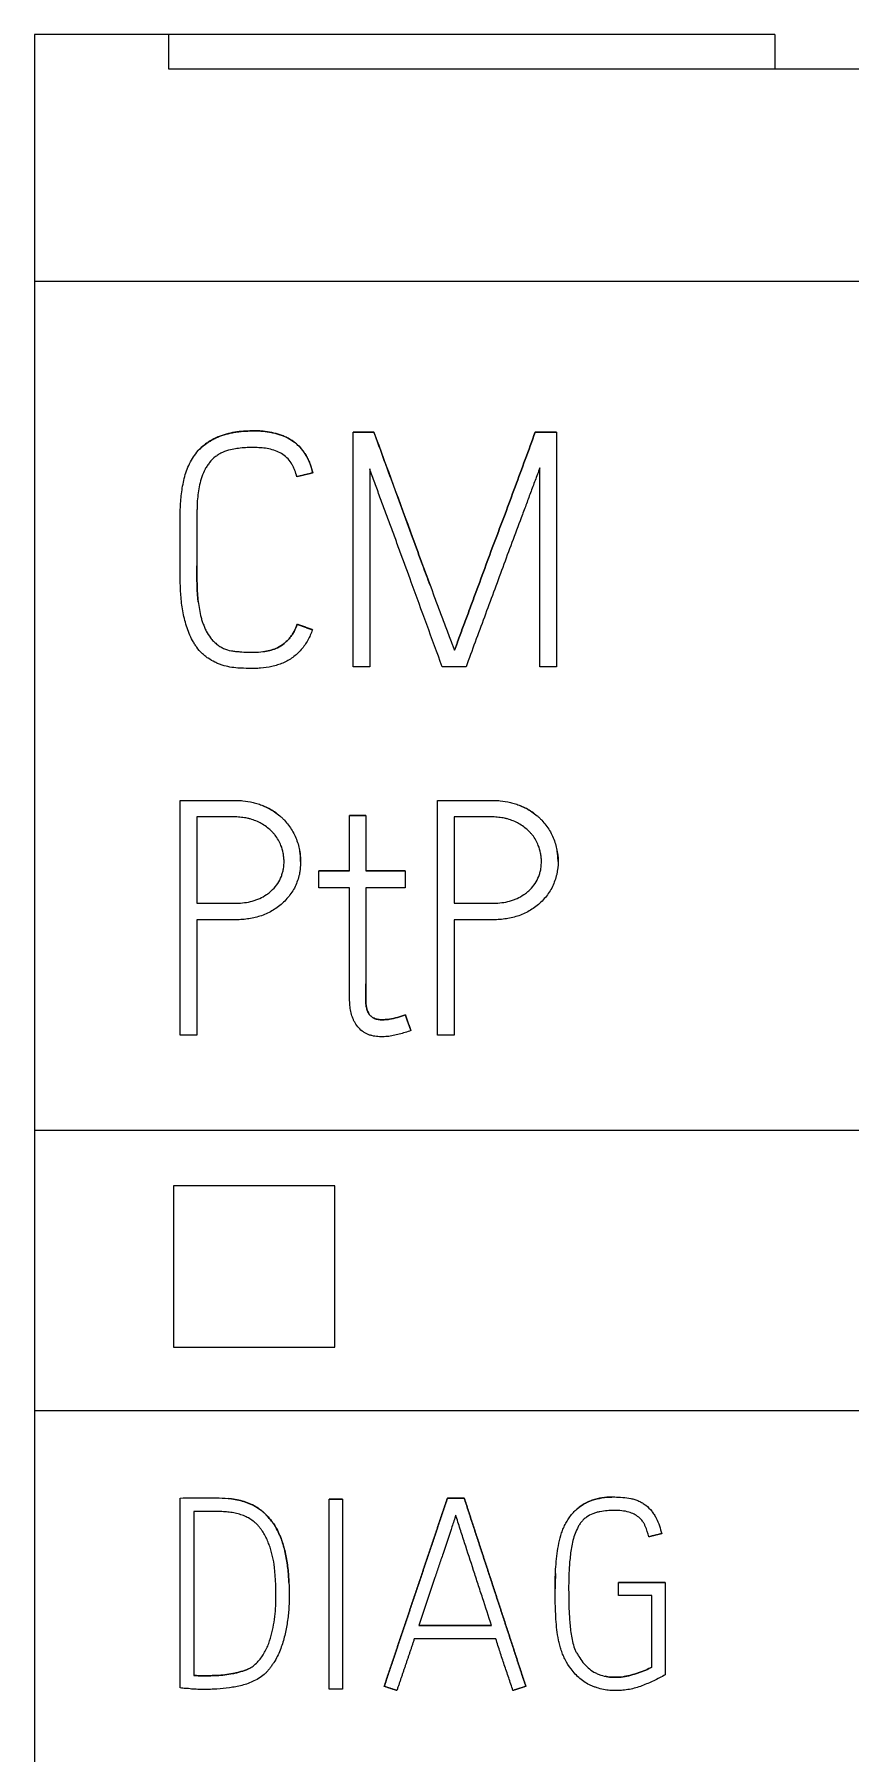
# Model space of a CAD drawing. Header units: millimetres. Extents: x 0 to 420, y 0 to 297.
# Drawn here: x 198.16 to 203.72, y 239.37 to 251.09 of the extents above; entities that cross this region are included whole.
import ezdxf

# ---------------------------------------------------------------- set-up
doc = ezdxf.new("R2010")
doc.units = ezdxf.units.MM
doc.layers.add('1', color=7, linetype='Continuous')

msp = doc.modelspace()

# ---------------------------------------------------------------- linework, layer by layer
at = {"layer": '1', "color": 7, "linetype": 'Continuous', "lineweight": 13}
for p, q in [((198.155, 251.089), (198.155, 249.405)), ((199.071, 251.089), (198.155, 251.089)), ((203.205, 251.089), (199.071, 251.089)), ((199.071, 251.089), (199.071, 250.855)), ((203.205, 251.089), (203.205, 250.855)), ((199.071, 250.855), (212.238, 250.855)), ((198.155, 249.405), (198.155, 243.618)), ((213.155, 249.405), (198.155, 249.405)), ((200.329, 248.378), (200.329, 248.378)), ((200.471, 248.378), (200.329, 248.378)), ((200.329, 248.378), (200.471, 248.378)), ((200.329, 246.778), (200.329, 248.378)), ((200.471, 248.378), (200.471, 248.378)), ((201.716, 248.378), (201.571, 248.378)), ((201.571, 248.378), (201.571, 248.378)), ((201.571, 248.378), (201.716, 248.378)), ((201.716, 248.378), (201.716, 248.378)), ((201.716, 248.378), (201.716, 246.778)), ((199.272, 248.252), (199.272, 248.252)), ((200.054, 248.1), (200.054, 248.1)), ((200.442, 248.129), (200.442, 246.778)), ((201.602, 246.778), (201.602, 248.134)), ((200.735, 247.661), (200.735, 247.661)), ((199.947, 247.069), (199.947, 247.069)), ((200.052, 247.031), (200.052, 247.031)), ((199.727, 246.884), (199.727, 246.884)), ((199.813, 246.909), (199.813, 246.909)), ((201.021, 246.891), (201.021, 246.891)), ((200.442, 246.778), (200.329, 246.778)), ((201.099, 246.778), (200.937, 246.778)), ((201.716, 246.778), (201.602, 246.778)), ((199.15, 244.268), (199.15, 245.868)), ((200.905, 244.268), (200.905, 245.868)), ((199.264, 245.755), (199.264, 245.167)), ((200.304, 245.387), (200.304, 245.766)), ((200.304, 245.766), (200.304, 245.766)), ((200.415, 245.766), (200.304, 245.766)), ((200.304, 245.766), (200.415, 245.766)), ((200.415, 245.766), (200.415, 245.387)), ((200.415, 245.766), (200.415, 245.766)), ((201.019, 245.755), (201.019, 245.167)), ((199.971, 245.451), (199.971, 245.451)), ((201.727, 245.451), (201.727, 245.451)), ((200.095, 245.273), (200.095, 245.387)), ((200.095, 245.387), (200.095, 245.387)), ((200.304, 245.387), (200.095, 245.387)), ((200.095, 245.387), (200.304, 245.387)), ((200.304, 245.273), (200.095, 245.273)), ((200.683, 245.387), (200.415, 245.387)), ((200.415, 245.387), (200.683, 245.387)), ((200.683, 245.273), (200.415, 245.273)), ((200.683, 245.387), (200.683, 245.273)), ((200.683, 245.387), (200.683, 245.387)), ((199.264, 245.053), (199.264, 244.268)), ((201.019, 245.053), (201.019, 244.268)), ((200.418, 244.47), (200.418, 244.47)), ((200.433, 244.42), (200.433, 244.42)), ((200.466, 244.386), (200.466, 244.386)), ((200.686, 244.406), (200.686, 244.406)), ((199.264, 244.268), (199.15, 244.268)), ((200.723, 244.299), (200.723, 244.299)), ((201.019, 244.268), (200.905, 244.268)), ((198.155, 243.618), (198.155, 241.708)), ((213.155, 243.618), (198.155, 243.618)), ((199.105, 243.241), (199.105, 242.141)), ((200.205, 243.241), (199.105, 243.241)), ((200.205, 242.141), (200.205, 243.241)), ((199.105, 242.141), (200.205, 242.141)), ((198.155, 241.708), (198.155, 183.474)), ((213.155, 241.708), (198.155, 241.708)), ((199.15, 239.818), (199.15, 241.113)), ((199.476, 241.11), (199.476, 241.11)), ((200.166, 241.106), (200.166, 241.106)), ((200.256, 241.106), (200.166, 241.106)), ((200.166, 241.106), (200.256, 241.106)), ((200.166, 239.809), (200.166, 241.106)), ((200.256, 241.106), (200.256, 241.106)), ((200.256, 241.106), (200.256, 239.809)), ((201.087, 241.111), (200.972, 241.111)), ((200.972, 241.111), (200.972, 241.111)), ((200.972, 241.111), (201.087, 241.111)), ((201.087, 241.111), (201.087, 241.111)), ((202.111, 241.12), (202.111, 241.12)), ((199.242, 241.021), (199.242, 239.903)), ((201.857, 241.039), (201.857, 241.039)), ((202.434, 240.87), (202.434, 240.87)), ((201.707, 240.493), (201.707, 240.493)), ((202.138, 240.448), (202.138, 240.538)), ((202.457, 240.538), (202.138, 240.538)), ((202.138, 240.538), (202.138, 240.538)), ((202.138, 240.538), (202.457, 240.538)), ((202.457, 240.538), (202.457, 240.538)), ((202.457, 240.538), (202.457, 239.908)), ((199.893, 240.437), (199.893, 240.437)), ((202.367, 240.448), (202.138, 240.448)), ((202.367, 239.961), (202.367, 240.448)), ((201.273, 240.244), (200.777, 240.244)), ((200.777, 240.244), (201.273, 240.244)), ((201.303, 240.152), (200.746, 240.152)), ((199.398, 239.903), (199.398, 239.903)), ((199.615, 239.948), (199.615, 239.948)), ((202.116, 239.891), (202.116, 239.891)), ((202.325, 239.94), (202.325, 239.94)), ((200.256, 239.809), (200.166, 239.809)), ((200.541, 239.829), (200.541, 239.829)), ((201.507, 239.829), (201.507, 239.829))]:
    msp.add_line(p, q, dxfattribs=at)
at = {"layer": '1', "color": 7, "linetype": 'Continuous', "lineweight": 25}
for p, q in [((199.715, 245.832), (199.715, 245.832)), ((201.47, 245.832), (201.47, 245.832))]:
    msp.add_line(p, q, dxfattribs=at)
at = {"layer": '1', "color": 7, "linetype": 'Continuous', "lineweight": 13}
for points, knots in [([(200.054, 248.1), (200.045, 248.139), (200.032, 248.177), (200.008, 248.221), (200.002, 248.229), (199.991, 248.246), (199.979, 248.262), (199.966, 248.276), (199.951, 248.29), (199.944, 248.297), (199.921, 248.316), (199.904, 248.327), (199.878, 248.341), (199.869, 248.345), (199.85, 248.353), (199.841, 248.357), (199.794, 248.373), (199.755, 248.38), (199.705, 248.385), (199.695, 248.386), (199.675, 248.387), (199.665, 248.387), (199.635, 248.387), (199.615, 248.386), (199.556, 248.383), (199.517, 248.378), (199.469, 248.366), (199.459, 248.363), (199.44, 248.357), (199.431, 248.354), (199.402, 248.344), (199.384, 248.335), (199.358, 248.321), (199.349, 248.316), (199.333, 248.305), (199.325, 248.299), (199.301, 248.28), (199.286, 248.267), (199.272, 248.252)], [0, 0, 0, 0, 0.125, 0.125, 0.15625, 0.15625, 0.1875, 0.21875, 0.21875, 0.25, 0.25, 0.3125, 0.3125, 0.34375, 0.34375, 0.375, 0.375, 0.5, 0.5, 0.53125, 0.53125, 0.5625, 0.5625, 0.625, 0.625, 0.75, 0.75, 0.78125, 0.78125, 0.8125, 0.8125, 0.875, 0.875, 0.90625, 0.90625, 0.9375, 0.9375, 1, 1, 1, 1]), ([(199.272, 248.252), (199.299, 248.281), (199.331, 248.306), (199.375, 248.33), (199.384, 248.335), (199.402, 248.343), (199.411, 248.347), (199.439, 248.357), (199.458, 248.363), (199.487, 248.37), (199.496, 248.372), (199.516, 248.376), (199.526, 248.378), (199.555, 248.382), (199.575, 248.384), (199.615, 248.386), (199.634, 248.387), (199.674, 248.387), (199.694, 248.386), (199.733, 248.382), (199.753, 248.38), (199.782, 248.374), (199.792, 248.372), (199.811, 248.367), (199.821, 248.364), (199.849, 248.354), (199.868, 248.346), (199.894, 248.332), (199.903, 248.327), (199.92, 248.316), (199.944, 248.299), (199.965, 248.278), (199.984, 248.254), (199.99, 248.246), (200.002, 248.23), (200.012, 248.213), (200.021, 248.195), (200.03, 248.177), (200.033, 248.168), (200.044, 248.139), (200.049, 248.12), (200.054, 248.1)], [0, 0, 0, 0, 0.125, 0.125, 0.15625, 0.15625, 0.1875, 0.1875, 0.25, 0.25, 0.28125, 0.28125, 0.3125, 0.3125, 0.375, 0.375, 0.4375, 0.4375, 0.5, 0.5, 0.5625, 0.5625, 0.59375, 0.59375, 0.625, 0.625, 0.6875, 0.6875, 0.71875, 0.71875, 0.75, 0.8125, 0.8125, 0.84375, 0.84375, 0.875, 0.90625, 0.90625, 0.9375, 0.9375, 1, 1, 1, 1]), ([(200.735, 247.661), (200.71, 247.727), (200.686, 247.794), (200.637, 247.927), (200.612, 247.993), (200.549, 248.166), (200.51, 248.272), (200.471, 248.378)], [0, 0, 0, 0, 0.278219, 0.278219, 0.556438, 0.556438, 1, 1, 1, 1]), ([(201.571, 248.378), (201.526, 248.254), (201.457, 248.068), (201.377, 247.851), (201.342, 247.758), (201.319, 247.697), (201.307, 247.666), (201.272, 247.573), (201.249, 247.511), (201.204, 247.387), (201.181, 247.325), (201.146, 247.232), (201.135, 247.201), (201.112, 247.139), (201.1, 247.108), (201.077, 247.046), (201.066, 247.015), (201.049, 246.969), (201.043, 246.953), (201.035, 246.93), (201.032, 246.922), (201.028, 246.91), (201.027, 246.907), (201.024, 246.899), (201.022, 246.895), (201.021, 246.891)], [0, 0, 0, 0, 0.25, 0.375, 0.4375, 0.4375, 0.5, 0.5, 0.625, 0.625, 0.75, 0.75, 0.8125, 0.8125, 0.875, 0.875, 0.9375, 0.9375, 0.96875, 0.96875, 0.984375, 0.984375, 0.992187, 0.992187, 1, 1, 1, 1]), ([(201.021, 246.891), (201.022, 246.895), (201.024, 246.899), (201.027, 246.906), (201.031, 246.918), (201.035, 246.93), (201.043, 246.953), (201.049, 246.969), (201.066, 247.015), (201.077, 247.046), (201.1, 247.108), (201.112, 247.139), (201.135, 247.201), (201.146, 247.232), (201.181, 247.325), (201.204, 247.387), (201.249, 247.511), (201.272, 247.573), (201.307, 247.666), (201.319, 247.697), (201.342, 247.758), (201.377, 247.851), (201.457, 248.068), (201.526, 248.254), (201.571, 248.378)], [0, 0, 0, 0, 0.007813, 0.007813, 0.015625, 0.03125, 0.03125, 0.0625, 0.0625, 0.125, 0.125, 0.1875, 0.1875, 0.25, 0.25, 0.375, 0.375, 0.5, 0.5, 0.5625, 0.5625, 0.625, 0.75, 1, 1, 1, 1]), ([(199.542, 246.77), (199.506, 246.773), (199.471, 246.779), (199.428, 246.793), (199.42, 246.796), (199.403, 246.803), (199.395, 246.806), (199.37, 246.818), (199.355, 246.827), (199.333, 246.842), (199.325, 246.847), (199.311, 246.859), (199.304, 246.865), (199.285, 246.884), (199.273, 246.897), (199.258, 246.919), (199.253, 246.926), (199.243, 246.942), (199.238, 246.949), (199.225, 246.973), (199.218, 246.989), (199.197, 247.039), (199.187, 247.073), (199.174, 247.125), (199.17, 247.143), (199.164, 247.178), (199.162, 247.195), (199.155, 247.248), (199.153, 247.284), (199.151, 247.337), (199.15, 247.355), (199.15, 247.39), (199.15, 247.408), (199.15, 247.497), (199.15, 247.603), (199.15, 247.728), (199.15, 247.781), (199.15, 247.808), (199.15, 247.817), (199.15, 247.834), (199.15, 247.843), (199.152, 247.888), (199.154, 247.923), (199.163, 247.993), (199.169, 248.028), (199.182, 248.08), (199.187, 248.097), (199.199, 248.13), (199.206, 248.147), (199.221, 248.179), (199.23, 248.194), (199.25, 248.224), (199.26, 248.238), (199.272, 248.252)], [0, 0, 0, 0, 0.0625, 0.0625, 0.078125, 0.078125, 0.09375, 0.09375, 0.125, 0.125, 0.140625, 0.140625, 0.15625, 0.15625, 0.1875, 0.1875, 0.203125, 0.203125, 0.21875, 0.21875, 0.25, 0.25, 0.3125, 0.3125, 0.34375, 0.34375, 0.375, 0.375, 0.4375, 0.4375, 0.46875, 0.46875, 0.5, 0.5, 0.625, 0.6875, 0.71875, 0.71875, 0.734375, 0.734375, 0.75, 0.75, 0.8125, 0.8125, 0.875, 0.875, 0.90625, 0.90625, 0.9375, 0.9375, 0.96875, 0.96875, 1, 1, 1, 1]), ([(199.492, 248.258), (199.473, 248.254), (199.456, 248.248), (199.43, 248.236), (199.422, 248.232), (199.406, 248.222), (199.398, 248.217), (199.376, 248.2), (199.362, 248.187), (199.345, 248.165), (199.339, 248.157), (199.329, 248.142), (199.324, 248.134), (199.311, 248.109), (199.304, 248.091), (199.291, 248.056), (199.286, 248.038), (199.278, 248.002), (199.275, 247.983), (199.27, 247.946), (199.268, 247.928), (199.265, 247.891), (199.265, 247.872), (199.264, 247.844), (199.264, 247.835), (199.264, 247.816), (199.264, 247.807), (199.264, 247.76), (199.264, 247.648), (199.264, 247.517), (199.264, 247.424), (199.264, 247.386), (199.264, 247.368), (199.265, 247.312), (199.267, 247.274), (199.272, 247.219), (199.275, 247.201), (199.281, 247.164), (199.284, 247.146), (199.291, 247.119), (199.293, 247.11), (199.299, 247.092), (199.302, 247.084), (199.308, 247.066), (199.312, 247.057), (199.319, 247.04), (199.323, 247.031), (199.336, 247.006), (199.346, 246.99), (199.363, 246.968), (199.369, 246.96), (199.383, 246.947), (199.39, 246.94), (199.404, 246.928), (199.412, 246.923), (199.428, 246.913), (199.437, 246.908), (199.462, 246.896), (199.48, 246.891), (199.508, 246.886), (199.518, 246.885), (199.537, 246.883), (199.566, 246.88), (199.594, 246.879), (199.632, 246.878), (199.651, 246.878), (199.689, 246.879), (199.708, 246.881), (199.727, 246.884)], [0, 0, 0, 0, 0.03125, 0.03125, 0.046875, 0.046875, 0.0625, 0.0625, 0.09375, 0.09375, 0.109375, 0.109375, 0.125, 0.125, 0.15625, 0.15625, 0.1875, 0.1875, 0.21875, 0.21875, 0.25, 0.25, 0.28125, 0.28125, 0.296875, 0.296875, 0.3125, 0.3125, 0.375, 0.5, 0.53125, 0.53125, 0.5625, 0.5625, 0.625, 0.625, 0.65625, 0.65625, 0.6875, 0.6875, 0.703125, 0.703125, 0.71875, 0.71875, 0.734375, 0.734375, 0.75, 0.75, 0.78125, 0.78125, 0.796875, 0.796875, 0.8125, 0.8125, 0.828125, 0.828125, 0.84375, 0.84375, 0.875, 0.875, 0.890625, 0.890625, 0.90625, 0.9375, 0.9375, 0.96875, 0.96875, 1, 1, 1, 1]), ([(199.85, 248.226), (199.838, 248.234), (199.824, 248.241), (199.796, 248.253), (199.781, 248.258), (199.751, 248.265), (199.736, 248.268), (199.706, 248.271), (199.69, 248.272), (199.66, 248.274), (199.644, 248.274), (199.614, 248.273), (199.598, 248.272), (199.552, 248.269), (199.522, 248.264), (199.492, 248.258)], [0, 0, 0, 0, 0.125, 0.125, 0.25, 0.25, 0.375, 0.375, 0.5, 0.5, 0.625, 0.625, 0.75, 0.75, 1, 1, 1, 1]), ([(199.945, 248.074), (199.942, 248.088), (199.937, 248.103), (199.929, 248.125), (199.926, 248.132), (199.92, 248.145), (199.916, 248.152), (199.904, 248.172), (199.896, 248.184), (199.875, 248.207), (199.863, 248.217), (199.85, 248.226)], [0, 0, 0, 0, 0.25, 0.25, 0.375, 0.375, 0.5, 0.5, 0.75, 0.75, 1, 1, 1, 1]), ([(200.726, 247.355), (200.702, 247.419), (200.678, 247.484), (200.643, 247.581), (200.631, 247.613), (200.608, 247.678), (200.596, 247.71), (200.572, 247.774), (200.56, 247.807), (200.536, 247.871), (200.524, 247.903), (200.5, 247.968), (200.489, 248), (200.465, 248.064), (200.453, 248.097), (200.442, 248.129)], [0, 0, 0, 0, 0.25, 0.25, 0.375, 0.375, 0.5, 0.5, 0.625, 0.625, 0.75, 0.75, 0.875, 0.875, 1, 1, 1, 1]), ([(201.602, 248.134), (201.592, 248.105), (201.581, 248.077), (201.56, 248.021), (201.549, 247.993), (201.528, 247.936), (201.518, 247.908), (201.497, 247.852), (201.486, 247.823), (201.454, 247.739), (201.433, 247.682), (201.391, 247.569), (201.37, 247.513), (201.308, 247.343), (201.266, 247.23), (201.182, 247.004), (201.14, 246.891), (201.099, 246.778)], [0, 0, 0, 0, 0.0625, 0.0625, 0.125, 0.125, 0.1875, 0.1875, 0.25, 0.25, 0.375, 0.375, 0.5, 0.5, 0.75, 0.75, 1, 1, 1, 1]), ([(200.854, 247.335), (200.837, 247.379), (200.821, 247.424), (200.781, 247.532), (200.758, 247.596), (200.735, 247.661)], [0, 0, 0, 0, 0.408196, 0.408196, 1, 1, 1, 1]), ([(200.735, 247.661), (200.758, 247.596), (200.781, 247.532), (200.828, 247.404), (200.852, 247.339), (200.888, 247.243), (200.899, 247.211), (200.924, 247.147), (200.936, 247.115), (200.96, 247.051), (200.972, 247.019), (200.99, 246.97), (200.996, 246.954), (201.005, 246.93), (201.008, 246.923), (201.013, 246.911), (201.014, 246.907), (201.018, 246.899), (201.019, 246.895), (201.021, 246.891)], [0, 0, 0, 0, 0.25, 0.25, 0.5, 0.5, 0.625, 0.625, 0.75, 0.75, 0.875, 0.875, 0.9375, 0.9375, 0.96875, 0.96875, 0.984375, 0.984375, 1, 1, 1, 1]), ([(199.272, 247.22), (199.272, 247.226), (199.271, 247.232), (199.267, 247.275), (199.265, 247.312), (199.264, 247.368), (199.264, 247.387), (199.264, 247.424), (199.264, 247.445), (199.264, 247.466), (199.264, 247.468)], [0, 0, 0, 0, 0.074161, 0.074161, 0.522944, 0.522944, 0.747335, 0.747335, 0.971727, 1, 1, 1, 1]), ([(200.052, 247.031), (200.043, 247.006), (200.032, 246.983), (200.013, 246.949), (200.007, 246.937), (199.992, 246.916), (199.984, 246.906), (199.958, 246.876), (199.939, 246.858), (199.907, 246.835), (199.896, 246.828), (199.873, 246.815), (199.85, 246.804), (199.825, 246.795), (199.801, 246.787), (199.788, 246.783), (199.75, 246.775), (199.724, 246.771), (199.685, 246.768), (199.672, 246.767), (199.646, 246.767), (199.633, 246.767), (199.594, 246.768), (199.568, 246.769), (199.542, 246.77)], [0, 0, 0, 0, 0.125, 0.125, 0.1875, 0.1875, 0.25, 0.25, 0.375, 0.375, 0.4375, 0.4375, 0.5, 0.5625, 0.5625, 0.625, 0.625, 0.75, 0.75, 0.8125, 0.8125, 0.875, 0.875, 1, 1, 1, 1]), ([(199.947, 247.069), (199.941, 247.052), (199.934, 247.035), (199.922, 247.011), (199.917, 247.004), (199.908, 246.989), (199.902, 246.982), (199.891, 246.968), (199.885, 246.961), (199.872, 246.949), (199.865, 246.943), (199.844, 246.926), (199.829, 246.917), (199.813, 246.909)], [0, 0, 0, 0, 0.25, 0.25, 0.375, 0.375, 0.5, 0.5, 0.625, 0.625, 0.75, 0.75, 1, 1, 1, 1]), ([(199.813, 246.909), (199.829, 246.917), (199.844, 246.926), (199.865, 246.943), (199.872, 246.949), (199.885, 246.961), (199.891, 246.968), (199.902, 246.982), (199.908, 246.989), (199.917, 247.004), (199.922, 247.011), (199.934, 247.035), (199.941, 247.052), (199.947, 247.069)], [0, 0, 0, 0, 0.25, 0.25, 0.375, 0.375, 0.5, 0.5, 0.625, 0.625, 0.75, 0.75, 1, 1, 1, 1]), ([(199.813, 246.909), (199.799, 246.902), (199.785, 246.897), (199.757, 246.888), (199.742, 246.885), (199.727, 246.884)], [0, 0, 0, 0, 0.5, 0.5, 1, 1, 1, 1]), ([(199.727, 246.884), (199.742, 246.885), (199.757, 246.888), (199.785, 246.897), (199.799, 246.902), (199.813, 246.909)], [0, 0, 0, 0, 0.5, 0.5, 1, 1, 1, 1]), ([(199.15, 245.868), (199.245, 245.868), (199.363, 245.868), (199.482, 245.868), (199.518, 245.868), (199.529, 245.868), (199.553, 245.868), (199.565, 245.867), (199.6, 245.863), (199.623, 245.86), (199.658, 245.851), (199.67, 245.848), (199.693, 245.841), (199.704, 245.836), (199.715, 245.832)], [0, 0, 0, 0, 0.5, 0.625, 0.625, 0.6875, 0.6875, 0.75, 0.75, 0.875, 0.875, 0.9375, 0.9375, 1, 1, 1, 1]), ([(200.905, 245.868), (201, 245.868), (201.119, 245.868), (201.237, 245.868), (201.273, 245.868), (201.285, 245.868), (201.308, 245.868), (201.32, 245.867), (201.355, 245.863), (201.379, 245.86), (201.413, 245.851), (201.425, 245.848), (201.448, 245.841), (201.459, 245.836), (201.47, 245.832)], [0, 0, 0, 0, 0.5, 0.625, 0.625, 0.6875, 0.6875, 0.75, 0.75, 0.875, 0.875, 0.9375, 0.9375, 1, 1, 1, 1]), ([(199.715, 245.832), (199.742, 245.82), (199.768, 245.806), (199.805, 245.782), (199.817, 245.773), (199.834, 245.759), (199.839, 245.754), (199.85, 245.744), (199.855, 245.738), (199.881, 245.711), (199.898, 245.688), (199.921, 245.65), (199.928, 245.637), (199.94, 245.61), (199.945, 245.596), (199.955, 245.568), (199.959, 245.554), (199.965, 245.525), (199.967, 245.51), (199.972, 245.466), (199.972, 245.437), (199.968, 245.4), (199.967, 245.393), (199.965, 245.379), (199.964, 245.371), (199.959, 245.35), (199.955, 245.335), (199.945, 245.308), (199.94, 245.294), (199.927, 245.267), (199.919, 245.255), (199.895, 245.217), (199.876, 245.195), (199.844, 245.164), (199.833, 245.154), (199.809, 245.136), (199.785, 245.119), (199.759, 245.106), (199.732, 245.093), (199.718, 245.087), (199.676, 245.073), (199.648, 245.066), (199.604, 245.059), (199.59, 245.057), (199.56, 245.055), (199.545, 245.054), (199.523, 245.053), (199.516, 245.053), (199.501, 245.053), (199.479, 245.053), (199.397, 245.053), (199.323, 245.053), (199.264, 245.053)], [0, 0, 0, 0, 0.0625, 0.0625, 0.09375, 0.09375, 0.109375, 0.109375, 0.125, 0.125, 0.1875, 0.1875, 0.21875, 0.21875, 0.25, 0.25, 0.28125, 0.28125, 0.3125, 0.3125, 0.375, 0.375, 0.390625, 0.390625, 0.40625, 0.40625, 0.4375, 0.4375, 0.46875, 0.46875, 0.5, 0.5, 0.5625, 0.5625, 0.59375, 0.59375, 0.625, 0.65625, 0.65625, 0.6875, 0.6875, 0.75, 0.75, 0.78125, 0.78125, 0.8125, 0.8125, 0.828125, 0.828125, 0.84375, 0.875, 1, 1, 1, 1]), ([(199.837, 245.561), (199.827, 245.586), (199.814, 245.61), (199.792, 245.637), (199.788, 245.642), (199.779, 245.652), (199.774, 245.657), (199.759, 245.671), (199.749, 245.68), (199.727, 245.696), (199.715, 245.704), (199.691, 245.717), (199.679, 245.723), (199.654, 245.733), (199.641, 245.738), (199.621, 245.743), (199.614, 245.745), (199.601, 245.748), (199.58, 245.751), (199.56, 245.753), (199.54, 245.755), (199.533, 245.755), (199.52, 245.755), (199.513, 245.755), (199.479, 245.755), (199.398, 245.755), (199.317, 245.755), (199.264, 245.755)], [0, 0, 0, 0, 0.125, 0.125, 0.15625, 0.15625, 0.1875, 0.1875, 0.25, 0.25, 0.3125, 0.3125, 0.375, 0.375, 0.4375, 0.4375, 0.46875, 0.46875, 0.5, 0.5625, 0.5625, 0.59375, 0.59375, 0.625, 0.625, 0.75, 1, 1, 1, 1]), ([(199.807, 245.78), (199.803, 245.783), (199.786, 245.795), (199.768, 245.805), (199.742, 245.819), (199.729, 245.826), (199.715, 245.832)], [0, 0, 0, 0, 0.159134, 0.579567, 0.579567, 1, 1, 1, 1]), ([(201.47, 245.832), (201.498, 245.82), (201.524, 245.806), (201.56, 245.782), (201.572, 245.773), (201.589, 245.759), (201.595, 245.754), (201.605, 245.744), (201.611, 245.738), (201.636, 245.711), (201.654, 245.688), (201.676, 245.65), (201.683, 245.637), (201.695, 245.61), (201.701, 245.596), (201.71, 245.568), (201.714, 245.554), (201.72, 245.525), (201.723, 245.51), (201.728, 245.466), (201.728, 245.437), (201.724, 245.4), (201.723, 245.393), (201.72, 245.379), (201.719, 245.371), (201.714, 245.35), (201.71, 245.335), (201.7, 245.308), (201.695, 245.294), (201.682, 245.267), (201.675, 245.255), (201.65, 245.217), (201.631, 245.195), (201.599, 245.164), (201.588, 245.154), (201.564, 245.136), (201.54, 245.119), (201.514, 245.106), (201.487, 245.093), (201.474, 245.087), (201.432, 245.073), (201.403, 245.066), (201.36, 245.059), (201.345, 245.057), (201.315, 245.055), (201.301, 245.054), (201.278, 245.053), (201.271, 245.053), (201.256, 245.053), (201.234, 245.053), (201.152, 245.053), (201.078, 245.053), (201.019, 245.053)], [0, 0, 0, 0, 0.0625, 0.0625, 0.09375, 0.09375, 0.109375, 0.109375, 0.125, 0.125, 0.1875, 0.1875, 0.21875, 0.21875, 0.25, 0.25, 0.28125, 0.28125, 0.3125, 0.3125, 0.375, 0.375, 0.390625, 0.390625, 0.40625, 0.40625, 0.4375, 0.4375, 0.46875, 0.46875, 0.5, 0.5, 0.5625, 0.5625, 0.59375, 0.59375, 0.625, 0.65625, 0.65625, 0.6875, 0.6875, 0.75, 0.75, 0.78125, 0.78125, 0.8125, 0.8125, 0.828125, 0.828125, 0.84375, 0.875, 1, 1, 1, 1]), ([(201.592, 245.561), (201.582, 245.586), (201.569, 245.61), (201.548, 245.637), (201.543, 245.642), (201.534, 245.652), (201.529, 245.657), (201.514, 245.671), (201.504, 245.68), (201.482, 245.696), (201.47, 245.704), (201.446, 245.717), (201.434, 245.723), (201.409, 245.733), (201.396, 245.738), (201.376, 245.743), (201.369, 245.745), (201.356, 245.748), (201.336, 245.751), (201.316, 245.753), (201.295, 245.755), (201.289, 245.755), (201.275, 245.755), (201.268, 245.755), (201.235, 245.755), (201.154, 245.755), (201.073, 245.755), (201.019, 245.755)], [0, 0, 0, 0, 0.125, 0.125, 0.15625, 0.15625, 0.1875, 0.1875, 0.25, 0.25, 0.3125, 0.3125, 0.375, 0.375, 0.4375, 0.4375, 0.46875, 0.46875, 0.5, 0.5625, 0.5625, 0.59375, 0.59375, 0.625, 0.625, 0.75, 1, 1, 1, 1]), ([(201.562, 245.78), (201.558, 245.783), (201.541, 245.795), (201.524, 245.805), (201.498, 245.819), (201.484, 245.826), (201.47, 245.832)], [0, 0, 0, 0, 0.159134, 0.579567, 0.579567, 1, 1, 1, 1]), ([(199.264, 245.167), (199.336, 245.167), (199.417, 245.167), (199.498, 245.167), (199.516, 245.167), (199.525, 245.167), (199.552, 245.168), (199.57, 245.169), (199.606, 245.173), (199.624, 245.177), (199.65, 245.184), (199.658, 245.187), (199.675, 245.193), (199.684, 245.196), (199.708, 245.207), (199.724, 245.216), (199.746, 245.231), (199.754, 245.236), (199.768, 245.248), (199.774, 245.254), (199.793, 245.273), (199.805, 245.287), (199.825, 245.317), (199.833, 245.333), (199.843, 245.358), (199.845, 245.367), (199.85, 245.384), (199.852, 245.393), (199.857, 245.42), (199.858, 245.437), (199.858, 245.464), (199.857, 245.473), (199.855, 245.491), (199.851, 245.518), (199.844, 245.544), (199.837, 245.561)], [0, 0, 0, 0, 0.25, 0.28125, 0.28125, 0.3125, 0.3125, 0.375, 0.375, 0.4375, 0.4375, 0.46875, 0.46875, 0.5, 0.5, 0.5625, 0.5625, 0.59375, 0.59375, 0.625, 0.625, 0.6875, 0.6875, 0.75, 0.75, 0.78125, 0.78125, 0.8125, 0.8125, 0.875, 0.875, 0.90625, 0.90625, 0.9375, 1, 1, 1, 1]), ([(199.971, 245.451), (199.971, 245.465), (199.971, 245.479), (199.968, 245.504), (199.967, 245.514), (199.965, 245.524)], [0, 0, 0, 0, 0.572603, 0.572603, 1, 1, 1, 1]), ([(201.019, 245.167), (201.091, 245.167), (201.172, 245.167), (201.253, 245.167), (201.271, 245.167), (201.281, 245.167), (201.308, 245.168), (201.326, 245.169), (201.361, 245.173), (201.379, 245.177), (201.405, 245.184), (201.414, 245.187), (201.431, 245.193), (201.439, 245.196), (201.463, 245.207), (201.479, 245.216), (201.502, 245.231), (201.509, 245.236), (201.523, 245.248), (201.53, 245.254), (201.549, 245.273), (201.56, 245.287), (201.58, 245.317), (201.588, 245.333), (201.598, 245.358), (201.601, 245.367), (201.606, 245.384), (201.608, 245.393), (201.612, 245.42), (201.614, 245.437), (201.613, 245.464), (201.613, 245.473), (201.611, 245.491), (201.607, 245.518), (201.599, 245.544), (201.592, 245.561)], [0, 0, 0, 0, 0.25, 0.28125, 0.28125, 0.3125, 0.3125, 0.375, 0.375, 0.4375, 0.4375, 0.46875, 0.46875, 0.5, 0.5, 0.5625, 0.5625, 0.59375, 0.59375, 0.625, 0.625, 0.6875, 0.6875, 0.75, 0.75, 0.78125, 0.78125, 0.8125, 0.8125, 0.875, 0.875, 0.90625, 0.90625, 0.9375, 1, 1, 1, 1]), ([(201.727, 245.451), (201.727, 245.465), (201.726, 245.479), (201.723, 245.504), (201.722, 245.514), (201.72, 245.524)], [0, 0, 0, 0, 0.572603, 0.572603, 1, 1, 1, 1]), ([(200.723, 244.299), (200.697, 244.29), (200.67, 244.282), (200.63, 244.271), (200.617, 244.268), (200.589, 244.262), (200.576, 244.26), (200.548, 244.257), (200.534, 244.257), (200.505, 244.257), (200.491, 244.258), (200.471, 244.261), (200.464, 244.263), (200.45, 244.266), (200.436, 244.27), (200.424, 244.276), (200.411, 244.282), (200.405, 244.286), (200.388, 244.298), (200.377, 244.307), (200.358, 244.328), (200.349, 244.339), (200.339, 244.357), (200.335, 244.364), (200.33, 244.376), (200.327, 244.383), (200.32, 244.403), (200.316, 244.416), (200.311, 244.437), (200.31, 244.443), (200.308, 244.457), (200.308, 244.464), (200.306, 244.485), (200.305, 244.5), (200.304, 244.521), (200.304, 244.528), (200.304, 244.542), (200.304, 244.563), (200.304, 244.809), (200.304, 245.048), (200.304, 245.273)], [0, 0, 0, 0, 0.0625, 0.0625, 0.09375, 0.09375, 0.125, 0.125, 0.15625, 0.15625, 0.1875, 0.1875, 0.203125, 0.203125, 0.21875, 0.234375, 0.234375, 0.25, 0.25, 0.28125, 0.28125, 0.3125, 0.3125, 0.328125, 0.328125, 0.34375, 0.34375, 0.375, 0.375, 0.390625, 0.390625, 0.40625, 0.40625, 0.4375, 0.4375, 0.453125, 0.453125, 0.46875, 0.5, 1, 1, 1, 1]), ([(200.415, 245.273), (200.415, 245.139), (200.415, 244.939), (200.415, 244.704), (200.415, 244.595), (200.415, 244.554), (200.415, 244.537), (200.415, 244.528), (200.415, 244.503), (200.416, 244.487), (200.418, 244.47)], [0, 0, 0, 0, 0.5, 0.75, 0.875, 0.90625, 0.90625, 0.9375, 0.9375, 1, 1, 1, 1]), ([(200.418, 244.47), (200.416, 244.487), (200.415, 244.503), (200.415, 244.528), (200.415, 244.537), (200.415, 244.554), (200.415, 244.577), (200.415, 244.601), (200.415, 244.617)], [0, 0, 0, 0, 0.342231, 0.342231, 0.513347, 0.513347, 0.684463, 1, 1, 1, 1]), ([(200.433, 244.42), (200.429, 244.428), (200.426, 244.436), (200.421, 244.453), (200.419, 244.461), (200.418, 244.47)], [0, 0, 0, 0, 0.5, 0.5, 1, 1, 1, 1]), ([(200.466, 244.386), (200.459, 244.39), (200.453, 244.395), (200.441, 244.406), (200.437, 244.413), (200.433, 244.42)], [0, 0, 0, 0, 0.5, 0.5, 1, 1, 1, 1]), ([(200.433, 244.42), (200.437, 244.413), (200.441, 244.406), (200.453, 244.395), (200.459, 244.39), (200.466, 244.386)], [0, 0, 0, 0, 0.5, 0.5, 1, 1, 1, 1]), ([(200.686, 244.406), (200.668, 244.399), (200.65, 244.394), (200.614, 244.384), (200.595, 244.379), (200.567, 244.375), (200.558, 244.374), (200.539, 244.373), (200.53, 244.372), (200.516, 244.373), (200.511, 244.373), (200.502, 244.374), (200.497, 244.375), (200.483, 244.378), (200.474, 244.381), (200.466, 244.386)], [0, 0, 0, 0, 0.25, 0.25, 0.5, 0.5, 0.625, 0.625, 0.75, 0.75, 0.8125, 0.8125, 0.875, 0.875, 1, 1, 1, 1]), ([(200.466, 244.386), (200.474, 244.381), (200.483, 244.378), (200.497, 244.375), (200.502, 244.374), (200.511, 244.373), (200.516, 244.373), (200.53, 244.372), (200.539, 244.373), (200.558, 244.374), (200.568, 244.375), (200.595, 244.379), (200.614, 244.384), (200.65, 244.394), (200.668, 244.399), (200.686, 244.406)], [0, 0, 0, 0, 0.125, 0.125, 0.1875, 0.1875, 0.25, 0.25, 0.375, 0.375, 0.5, 0.5, 0.75, 0.75, 1, 1, 1, 1]), ([(199.15, 241.113), (199.204, 241.114), (199.259, 241.115), (199.34, 241.115), (199.367, 241.115), (199.422, 241.114), (199.449, 241.112), (199.476, 241.11)], [0, 0, 0, 0, 0.5, 0.5, 0.75, 0.75, 1, 1, 1, 1]), ([(199.891, 240.536), (199.89, 240.568), (199.888, 240.601), (199.882, 240.65), (199.88, 240.666), (199.875, 240.698), (199.869, 240.73), (199.861, 240.762), (199.855, 240.786), (199.852, 240.794), (199.848, 240.809), (199.845, 240.817), (199.837, 240.84), (199.83, 240.856), (199.817, 240.885), (199.809, 240.9), (199.797, 240.921), (199.792, 240.928), (199.783, 240.942), (199.778, 240.949), (199.763, 240.968), (199.747, 240.987), (199.73, 241.004), (199.718, 241.015), (199.712, 241.021), (199.699, 241.031), (199.692, 241.036), (199.679, 241.045), (199.672, 241.05), (199.65, 241.062), (199.635, 241.07), (199.605, 241.082), (199.589, 241.087), (199.558, 241.097), (199.541, 241.1), (199.509, 241.106), (199.492, 241.108), (199.476, 241.11)], [0, 0, 0, 0, 0.125, 0.125, 0.1875, 0.1875, 0.25, 0.3125, 0.3125, 0.34375, 0.34375, 0.375, 0.375, 0.4375, 0.4375, 0.5, 0.5, 0.53125, 0.53125, 0.5625, 0.5625, 0.625, 0.65625, 0.65625, 0.6875, 0.6875, 0.71875, 0.71875, 0.75, 0.75, 0.8125, 0.8125, 0.875, 0.875, 0.9375, 0.9375, 1, 1, 1, 1]), ([(199.476, 241.11), (199.509, 241.107), (199.541, 241.101), (199.588, 241.088), (199.604, 241.083), (199.626, 241.073), (199.634, 241.07), (199.649, 241.063), (199.656, 241.059), (199.678, 241.047), (199.691, 241.037), (199.71, 241.022), (199.717, 241.017), (199.729, 241.005), (199.735, 241), (199.752, 240.982), (199.763, 240.969), (199.783, 240.943), (199.792, 240.929), (199.809, 240.901), (199.816, 240.886), (199.83, 240.856), (199.836, 240.841), (199.847, 240.81), (199.852, 240.795), (199.861, 240.763), (199.865, 240.747), (199.872, 240.715), (199.875, 240.699), (199.88, 240.667), (199.882, 240.65), (199.888, 240.601), (199.89, 240.568), (199.891, 240.536)], [0, 0, 0, 0, 0.125, 0.125, 0.1875, 0.1875, 0.21875, 0.21875, 0.25, 0.25, 0.3125, 0.3125, 0.34375, 0.34375, 0.375, 0.375, 0.4375, 0.4375, 0.5, 0.5, 0.5625, 0.5625, 0.625, 0.625, 0.6875, 0.6875, 0.75, 0.75, 0.8125, 0.8125, 0.875, 0.875, 1, 1, 1, 1]), ([(202.111, 241.12), (202.088, 241.12), (202.065, 241.119), (202.02, 241.114), (201.998, 241.109), (201.965, 241.099), (201.954, 241.096), (201.933, 241.087), (201.913, 241.078), (201.893, 241.066), (201.875, 241.054), (201.865, 241.047), (201.857, 241.039)], [0, 0, 0, 0, 0.25, 0.25, 0.5, 0.5, 0.625, 0.625, 0.75, 0.875, 0.875, 1, 1, 1, 1]), ([(201.857, 241.039), (201.874, 241.054), (201.893, 241.067), (201.923, 241.083), (201.934, 241.088), (201.955, 241.096), (201.965, 241.1), (201.998, 241.109), (202.02, 241.113), (202.065, 241.119), (202.088, 241.12), (202.111, 241.12)], [0, 0, 0, 0, 0.25, 0.25, 0.375, 0.375, 0.5, 0.5, 0.75, 0.75, 1, 1, 1, 1]), ([(202.111, 241.12), (202.149, 241.12), (202.186, 241.117), (202.232, 241.108), (202.242, 241.105), (202.26, 241.099), (202.277, 241.093), (202.294, 241.084), (202.31, 241.075), (202.318, 241.069), (202.34, 241.052), (202.354, 241.038), (202.371, 241.016), (202.377, 241.008), (202.387, 240.992), (202.392, 240.984), (202.405, 240.959), (202.412, 240.942), (202.424, 240.906), (202.429, 240.888), (202.434, 240.87)], [0, 0, 0, 0, 0.25, 0.25, 0.3125, 0.3125, 0.375, 0.4375, 0.4375, 0.5, 0.5, 0.625, 0.625, 0.6875, 0.6875, 0.75, 0.75, 0.875, 0.875, 1, 1, 1, 1]), ([(199.563, 240.999), (199.55, 241.004), (199.538, 241.007), (199.511, 241.013), (199.498, 241.015), (199.471, 241.018), (199.458, 241.019), (199.431, 241.02), (199.417, 241.021), (199.391, 241.021), (199.377, 241.021), (199.35, 241.021), (199.31, 241.021), (199.269, 241.021), (199.242, 241.021)], [0, 0, 0, 0, 0.125, 0.125, 0.25, 0.25, 0.375, 0.375, 0.5, 0.5, 0.625, 0.625, 0.75, 1, 1, 1, 1]), ([(199.615, 239.948), (199.638, 239.959), (199.658, 239.975), (199.685, 240.002), (199.693, 240.012), (199.708, 240.032), (199.715, 240.042), (199.727, 240.064), (199.733, 240.075), (199.744, 240.098), (199.749, 240.11), (199.762, 240.145), (199.769, 240.169), (199.781, 240.218), (199.786, 240.242), (199.794, 240.292), (199.797, 240.317), (199.801, 240.367), (199.802, 240.391), (199.803, 240.429), (199.803, 240.441), (199.803, 240.466), (199.802, 240.503), (199.8, 240.553), (199.797, 240.59), (199.795, 240.615), (199.794, 240.628), (199.79, 240.665), (199.785, 240.69), (199.777, 240.726), (199.774, 240.739), (199.767, 240.763), (199.764, 240.775), (199.755, 240.798), (199.751, 240.81), (199.741, 240.833), (199.73, 240.856), (199.714, 240.882), (199.703, 240.898), (199.695, 240.908), (199.692, 240.913), (199.684, 240.922), (199.679, 240.927), (199.671, 240.936), (199.657, 240.949), (199.642, 240.96), (199.621, 240.974), (199.61, 240.98), (199.587, 240.991), (199.575, 240.996), (199.563, 240.999)], [0, 0, 0, 0, 0.0625, 0.0625, 0.09375, 0.09375, 0.125, 0.125, 0.15625, 0.15625, 0.1875, 0.1875, 0.25, 0.25, 0.3125, 0.3125, 0.375, 0.375, 0.4375, 0.4375, 0.46875, 0.46875, 0.5, 0.5625, 0.59375, 0.59375, 0.625, 0.625, 0.6875, 0.6875, 0.71875, 0.71875, 0.75, 0.75, 0.78125, 0.78125, 0.8125, 0.84375, 0.859375, 0.859375, 0.875, 0.875, 0.890625, 0.890625, 0.90625, 0.9375, 0.9375, 0.96875, 0.96875, 1, 1, 1, 1]), ([(201.029, 240.996), (201.027, 240.99), (201.025, 240.983), (201.018, 240.964), (201.014, 240.95), (201.005, 240.924), (201.001, 240.911), (200.997, 240.898)], [0, 0, 0, 0, 0.194231, 0.194231, 0.597115, 0.597115, 1, 1, 1, 1]), ([(201.273, 240.244), (201.253, 240.307), (201.232, 240.369), (201.202, 240.463), (201.191, 240.495), (201.171, 240.557), (201.161, 240.588), (201.13, 240.682), (201.11, 240.745), (201.079, 240.839), (201.069, 240.87), (201.054, 240.917), (201.049, 240.933), (201.039, 240.965), (201.034, 240.98), (201.029, 240.996)], [0, 0, 0, 0, 0.25, 0.25, 0.375, 0.375, 0.5, 0.5, 0.75, 0.75, 0.875, 0.875, 0.9375, 0.9375, 1, 1, 1, 1]), ([(201.815, 239.948), (201.8, 239.967), (201.787, 239.988), (201.771, 240.019), (201.766, 240.03), (201.757, 240.052), (201.752, 240.064), (201.745, 240.087), (201.742, 240.098), (201.736, 240.122), (201.733, 240.133), (201.725, 240.168), (201.722, 240.192), (201.716, 240.239), (201.714, 240.263), (201.711, 240.311), (201.71, 240.334), (201.708, 240.382), (201.708, 240.406), (201.707, 240.454), (201.707, 240.478), (201.707, 240.55), (201.708, 240.597), (201.713, 240.669), (201.716, 240.693), (201.721, 240.74), (201.725, 240.764), (201.734, 240.811), (201.739, 240.835), (201.749, 240.869), (201.753, 240.88), (201.761, 240.903), (201.766, 240.914), (201.776, 240.936), (201.782, 240.946), (201.794, 240.966), (201.801, 240.976), (201.815, 240.995), (201.823, 241.005), (201.839, 241.023), (201.848, 241.031), (201.857, 241.039)], [0, 0, 0, 0, 0.0625, 0.0625, 0.09375, 0.09375, 0.125, 0.125, 0.15625, 0.15625, 0.1875, 0.1875, 0.25, 0.25, 0.3125, 0.3125, 0.375, 0.375, 0.4375, 0.4375, 0.5, 0.5, 0.625, 0.625, 0.6875, 0.6875, 0.75, 0.75, 0.8125, 0.8125, 0.84375, 0.84375, 0.875, 0.875, 0.90625, 0.90625, 0.9375, 0.9375, 0.96875, 0.96875, 1, 1, 1, 1]), ([(202.21, 241.017), (202.194, 241.021), (202.178, 241.024), (202.145, 241.028), (202.128, 241.028), (202.095, 241.028), (202.078, 241.028), (202.045, 241.025), (202.029, 241.023), (202.004, 241.018), (201.996, 241.016), (201.98, 241.012), (201.972, 241.009), (201.949, 241), (201.934, 240.992), (201.914, 240.978), (201.907, 240.972), (201.895, 240.961), (201.884, 240.948), (201.875, 240.935), (201.866, 240.921), (201.862, 240.913), (201.851, 240.891), (201.844, 240.876), (201.834, 240.844), (201.829, 240.828), (201.818, 240.779), (201.813, 240.747), (201.806, 240.681), (201.803, 240.649), (201.8, 240.583), (201.799, 240.55), (201.799, 240.484), (201.799, 240.451), (201.8, 240.385), (201.801, 240.352), (201.804, 240.303), (201.805, 240.286), (201.808, 240.254), (201.809, 240.237), (201.813, 240.205), (201.815, 240.188), (201.821, 240.156), (201.824, 240.139), (201.833, 240.107), (201.837, 240.092), (201.846, 240.073), (201.847, 240.069), (201.851, 240.062), (201.853, 240.058), (201.859, 240.047), (201.864, 240.04), (201.877, 240.019), (201.886, 240.005), (201.902, 239.986), (201.908, 239.98), (201.919, 239.968), (201.925, 239.962), (201.944, 239.945), (201.957, 239.935), (201.979, 239.923), (201.986, 239.919), (202.002, 239.912), (202.01, 239.909), (202.033, 239.901), (202.05, 239.897), (202.074, 239.893), (202.083, 239.892), (202.1, 239.891), (202.108, 239.891), (202.116, 239.891)], [0, 0, 0, 0, 0.03125, 0.03125, 0.0625, 0.0625, 0.09375, 0.09375, 0.125, 0.125, 0.140625, 0.140625, 0.15625, 0.15625, 0.1875, 0.1875, 0.203125, 0.203125, 0.21875, 0.234375, 0.234375, 0.25, 0.25, 0.28125, 0.28125, 0.3125, 0.3125, 0.375, 0.375, 0.4375, 0.4375, 0.5, 0.5, 0.5625, 0.5625, 0.625, 0.625, 0.65625, 0.65625, 0.6875, 0.6875, 0.71875, 0.71875, 0.75, 0.75, 0.78125, 0.78125, 0.789063, 0.789063, 0.796875, 0.796875, 0.8125, 0.8125, 0.84375, 0.84375, 0.859375, 0.859375, 0.875, 0.875, 0.90625, 0.90625, 0.921875, 0.921875, 0.9375, 0.9375, 0.96875, 0.96875, 0.984375, 0.984375, 1, 1, 1, 1]), ([(202.277, 240.982), (202.267, 240.99), (202.256, 240.997), (202.234, 241.009), (202.222, 241.013), (202.21, 241.017)], [0, 0, 0, 0, 0.5, 0.5, 1, 1, 1, 1]), ([(202.345, 240.848), (202.339, 240.873), (202.332, 240.897), (202.319, 240.927), (202.316, 240.933), (202.31, 240.944), (202.307, 240.949), (202.295, 240.965), (202.287, 240.974), (202.277, 240.982)], [0, 0, 0, 0, 0.5, 0.5, 0.625, 0.625, 0.75, 0.75, 1, 1, 1, 1]), ([(200.997, 240.898), (200.979, 240.843), (200.961, 240.789), (200.933, 240.707), (200.923, 240.68), (200.905, 240.625), (200.896, 240.598), (200.868, 240.516), (200.85, 240.462), (200.813, 240.353), (200.795, 240.299), (200.777, 240.244)], [0, 0, 0, 0, 0.25, 0.25, 0.375, 0.375, 0.5, 0.5, 0.75, 0.75, 1, 1, 1, 1]), ([(201.709, 240.599), (201.708, 240.567), (201.707, 240.534), (201.707, 240.499), (201.707, 240.496), (201.707, 240.493)], [0, 0, 0, 0, 0.912846, 0.912846, 1, 1, 1, 1]), ([(199.891, 240.536), (199.892, 240.504), (199.893, 240.473), (199.893, 240.411), (199.892, 240.38), (199.889, 240.333), (199.887, 240.318), (199.883, 240.287), (199.881, 240.271), (199.874, 240.225), (199.864, 240.179), (199.851, 240.135), (199.842, 240.105), (199.837, 240.09), (199.825, 240.061), (199.819, 240.047), (199.805, 240.019), (199.793, 239.998), (199.78, 239.979), (199.771, 239.966), (199.767, 239.96), (199.757, 239.947), (199.752, 239.941), (199.742, 239.929), (199.726, 239.912), (199.707, 239.898), (199.682, 239.88), (199.668, 239.872), (199.653, 239.866)], [0, 0, 0, 0, 0.125, 0.125, 0.25, 0.25, 0.3125, 0.3125, 0.375, 0.375, 0.5, 0.5625, 0.5625, 0.625, 0.625, 0.6875, 0.6875, 0.75, 0.78125, 0.78125, 0.8125, 0.8125, 0.84375, 0.84375, 0.875, 0.9375, 0.9375, 1, 1, 1, 1]), ([(201.419, 239.801), (201.41, 239.83), (201.4, 239.859), (201.385, 239.903), (201.38, 239.917), (201.37, 239.947), (201.365, 239.961), (201.35, 240.005), (201.341, 240.034), (201.322, 240.093), (201.312, 240.122), (201.303, 240.152)], [0, 0, 0, 0, 0.25, 0.25, 0.375, 0.375, 0.5, 0.5, 0.75, 0.75, 1, 1, 1, 1]), ([(199.398, 239.903), (199.385, 239.903), (199.372, 239.902), (199.346, 239.902), (199.333, 239.902), (199.307, 239.902), (199.294, 239.902), (199.268, 239.902), (199.255, 239.902), (199.242, 239.903)], [0, 0, 0, 0, 0.25, 0.25, 0.5, 0.5, 0.75, 0.75, 1, 1, 1, 1]), ([(199.242, 239.903), (199.255, 239.902), (199.268, 239.902), (199.294, 239.902), (199.307, 239.902), (199.333, 239.902), (199.346, 239.902), (199.372, 239.902), (199.385, 239.903), (199.398, 239.903)], [0, 0, 0, 0, 0.25, 0.25, 0.5, 0.5, 0.75, 0.75, 1, 1, 1, 1]), ([(199.615, 239.948), (199.598, 239.941), (199.581, 239.934), (199.554, 239.927), (199.545, 239.924), (199.527, 239.92), (199.518, 239.918), (199.49, 239.913), (199.472, 239.91), (199.435, 239.906), (199.417, 239.904), (199.398, 239.903)], [0, 0, 0, 0, 0.25, 0.25, 0.375, 0.375, 0.5, 0.5, 0.75, 0.75, 1, 1, 1, 1]), ([(199.398, 239.903), (199.417, 239.904), (199.435, 239.906), (199.472, 239.91), (199.491, 239.913), (199.518, 239.918), (199.527, 239.92), (199.545, 239.924), (199.554, 239.927), (199.581, 239.934), (199.598, 239.941), (199.615, 239.948)], [0, 0, 0, 0, 0.25, 0.25, 0.5, 0.5, 0.625, 0.625, 0.75, 0.75, 1, 1, 1, 1]), ([(202.457, 239.908), (202.444, 239.901), (202.432, 239.894), (202.406, 239.88), (202.392, 239.873), (202.353, 239.855), (202.326, 239.844), (202.271, 239.822), (202.243, 239.814), (202.199, 239.806), (202.184, 239.804), (202.155, 239.801), (202.14, 239.8), (202.11, 239.8), (202.095, 239.8), (202.066, 239.803), (202.051, 239.805), (202.021, 239.811), (202, 239.817), (201.979, 239.824), (201.965, 239.829), (201.958, 239.831), (201.937, 239.84), (201.924, 239.848), (201.899, 239.864), (201.875, 239.881), (201.854, 239.902), (201.834, 239.924), (201.824, 239.936), (201.815, 239.948)], [0, 0, 0, 0, 0.0625, 0.0625, 0.125, 0.125, 0.25, 0.25, 0.375, 0.375, 0.4375, 0.4375, 0.5, 0.5, 0.5625, 0.5625, 0.625, 0.625, 0.6875, 0.71875, 0.71875, 0.75, 0.75, 0.8125, 0.8125, 0.875, 0.9375, 0.9375, 1, 1, 1, 1]), ([(202.116, 239.891), (202.1, 239.891), (202.076, 239.892), (202.053, 239.897), (202.047, 239.898)], [0, 0, 0, 0, 0.711997, 1, 1, 1, 1]), ([(202.325, 239.94), (202.308, 239.933), (202.291, 239.926), (202.257, 239.915), (202.24, 239.91), (202.214, 239.903), (202.205, 239.901), (202.188, 239.897), (202.179, 239.896), (202.152, 239.892), (202.134, 239.89), (202.116, 239.891)], [0, 0, 0, 0, 0.25, 0.25, 0.5, 0.5, 0.625, 0.625, 0.75, 0.75, 1, 1, 1, 1]), ([(202.116, 239.891), (202.134, 239.89), (202.152, 239.892), (202.179, 239.896), (202.188, 239.897), (202.205, 239.901), (202.214, 239.903), (202.24, 239.91), (202.258, 239.915), (202.292, 239.926), (202.308, 239.933), (202.325, 239.94)], [0, 0, 0, 0, 0.25, 0.25, 0.375, 0.375, 0.5, 0.5, 0.75, 0.75, 1, 1, 1, 1]), ([(199.227, 239.811), (199.22, 239.812), (199.213, 239.813), (199.2, 239.814), (199.193, 239.814), (199.174, 239.816), (199.162, 239.817), (199.15, 239.818)], [0, 0, 0, 0, 0.264965, 0.264965, 0.52993, 0.52993, 1, 1, 1, 1]), ([(199.4, 239.81), (199.385, 239.81), (199.371, 239.809), (199.342, 239.808), (199.328, 239.808), (199.299, 239.808), (199.284, 239.808), (199.256, 239.809), (199.241, 239.81), (199.227, 239.811)], [0, 0, 0, 0, 0.25, 0.25, 0.5, 0.5, 0.75, 0.75, 1, 1, 1, 1]), ([(199.653, 239.866), (199.627, 239.853), (199.599, 239.843), (199.543, 239.829), (199.514, 239.824), (199.486, 239.819)], [0, 0, 0, 0, 0.5, 0.5, 1, 1, 1, 1])]:
    msp.add_open_spline(points, degree=3, knots=knots, dxfattribs=at)
for points, degree in [([(200.471, 248.378), (200.558, 248.139), (200.646, 247.9), (200.735, 247.661)], 3), ([(199.15, 247.607), (199.15, 247.607)], 1), ([(200.937, 246.778), (200.866, 246.97), (200.796, 247.163), (200.726, 247.355)], 3), ([(200.418, 244.47), (200.42, 244.453), (200.425, 244.435), (200.433, 244.42)], 3), ([(202.367, 239.961), (202.353, 239.953), (202.339, 239.947), (202.325, 239.94)], 3), ([(202.325, 239.94), (202.339, 239.947), (202.353, 239.953), (202.367, 239.961)], 3), ([(199.486, 239.819), (199.457, 239.815), (199.428, 239.812), (199.4, 239.81)], 3)]:
    msp.add_open_spline(points, degree=degree, dxfattribs=at)
for points, weights in [([(200.054, 248.1), (199.999, 248.087), (199.945, 248.074)], [0.500002561248, 0.499997438752, 0.500002561248]), ([(200.052, 247.031), (199.999, 247.05), (199.947, 247.069)], [0.499999689702, 0.500000310298, 0.499999689702]), ([(199.947, 247.069), (199.999, 247.05), (200.052, 247.031)], [0.499999957665, 0.500000042335, 0.499999957665]), ([(200.723, 244.299), (200.704, 244.352), (200.686, 244.406)], [0.500000018623, 0.499999981377, 0.500000018623]), ([(200.686, 244.406), (200.704, 244.352), (200.723, 244.299)], [0.500000012592, 0.499999987408, 0.500000012592]), ([(200.972, 241.111), (200.756, 240.47), (200.541, 239.829)], [0.500000091547, 0.499999908453, 0.500000091547]), ([(200.541, 239.829), (200.756, 240.47), (200.972, 241.111)], [0.500000091359, 0.499999908641, 0.500000091359]), ([(201.507, 239.829), (201.297, 240.47), (201.087, 241.111)], [0.500000091532, 0.499999908468, 0.500000091532]), ([(201.087, 241.111), (201.297, 240.47), (201.507, 239.829)], [0.500000091347, 0.499999908653, 0.500000091347]), ([(202.434, 240.87), (202.389, 240.859), (202.345, 240.848)], [0.499997789, 0.500002211, 0.499997789]), ([(200.746, 240.152), (200.687, 239.976), (200.627, 239.801)], [0.500000007803, 0.499999992197, 0.500000007803]), ([(200.627, 239.801), (200.584, 239.815), (200.541, 239.829)], [0.500000950913, 0.499999049087, 0.500000950913]), ([(201.507, 239.829), (201.463, 239.815), (201.419, 239.801)], [0.499999614214, 0.500000385786, 0.499999614214])]:
    msp.add_rational_spline(points, weights, degree=2, dxfattribs=at)

doc.saveas('drawing.dxf')
